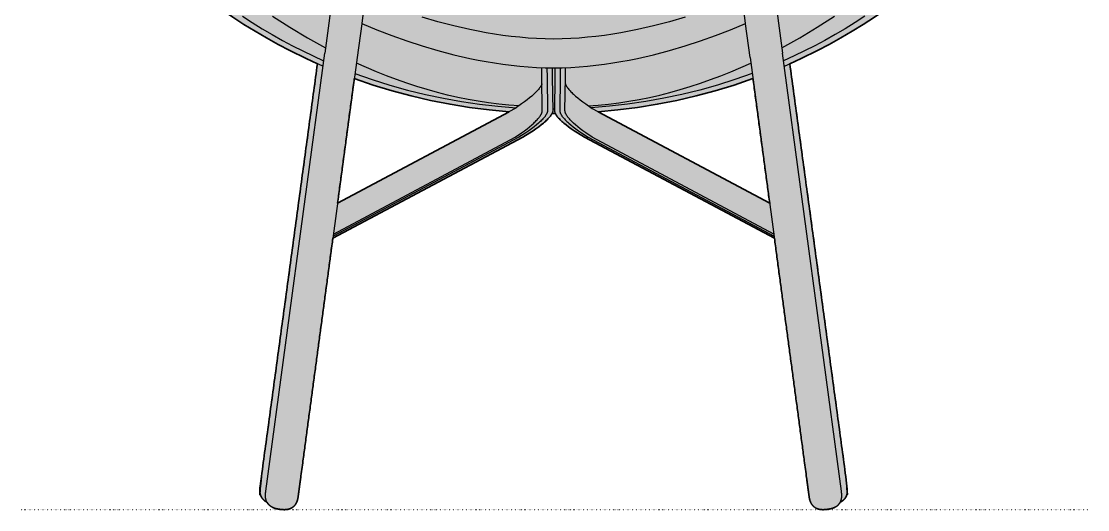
# Model space of a CAD drawing. Header units: millimetres. Extents: x 0 to 1816, y -990 to 745.
# Drawn here: x 0 to 814, y 0 to 373 of the extents above; entities that cross this region are included whole.
import ezdxf

# ---------------------------------------------------------------- set-up
doc = ezdxf.new("R2010")
doc.units = ezdxf.units.MM
doc.linetypes.add('Dots', pattern=[1, 0, -1])
doc.layers.add('Blocks', color=7, linetype='Continuous')
doc.layers.add('Blocks$Fill', color=7, linetype='Continuous', true_color=0xffffff)
for name, color, linetype, lineweight, true_color in [('Blocks$Inner', 7, 'Continuous', 25, 0x007f00), ('Blocks$Outline', 7, 'Continuous', 35, 0xff3f3f), ('Groud', 7, 'Dots', 25, 0x243775)]:
    doc.layers.add(name, color=color, linetype=linetype, lineweight=lineweight, true_color=true_color)

# ---------------------------------------------------------------- blocks, each defined once
blk = doc.blocks.new('Dapper Lounge Chair Front')
at = {"layer": 'Blocks$Fill'}
h = blk.add_hatch(color=256, dxfattribs=at)
h.paths.add_polyline_path([(571.51, 716.24), (627.48, 727.02), (655.19, 733.63), (694.22, 743.14), (697.7, 743.81), (701.18, 744.4), (702.92, 744.65), (704.65, 744.87), (706.39, 745.05), (708.12, 745.2), (709.84, 745.3), (711.56, 745.36), (713.26, 745.39), (714.96, 745.38), (716.65, 745.32), (718.35, 745.21), (720.03, 745.05), (720.88, 744.95), (721.72, 744.84), (722.55, 744.7), (723.39, 744.56), (724.22, 744.39), (725.04, 744.21), (726.28, 743.89), (726.89, 743.72), (727.5, 743.54), (728.11, 743.34), (728.71, 743.14), (729.31, 742.92), (729.91, 742.69), (730.71, 742.36), (731.5, 742), (732.28, 741.63), (733.05, 741.23), (733.8, 740.81), (734.54, 740.37), (735.28, 739.9), (736, 739.4), (736.71, 738.89), (737.4, 738.36), (738.08, 737.79), (738.74, 737.21), (739.39, 736.61), (740.01, 735.99), (740.63, 735.35), (741.22, 734.69), (741.8, 734.01), (742.36, 733.32), (742.9, 732.61), (743.43, 731.89), (743.94, 731.15), (744.43, 730.4), (744.91, 729.63), (745.37, 728.85), (745.82, 728.05), (746.25, 727.25), (746.67, 726.44), (747.07, 725.61), (747.46, 724.78), (747.83, 723.93), (748.54, 722.21), (749.2, 720.46), (749.8, 718.68), (750.37, 716.87), (750.89, 715.04), (751.37, 713.18), (751.81, 711.3), (752.22, 709.4), (752.59, 707.48), (752.92, 705.54), (753.49, 701.62), (754.38, 692.19), (754.97, 682.74), (755.28, 673.28), (755.42, 540.93), (755.05, 515.96), (754.85, 512.61), (754.85, 512.16), (754.85, 511.69), (754.81, 510.68), (754.74, 509.59), (754.63, 508.41), (754.49, 507.16), (754.31, 505.83), (753.83, 502.97), (753.22, 499.84), (752.47, 496.47), (751.57, 492.89), (750.54, 489.12), (749.37, 485.18), (748.06, 481.1), (746.62, 476.9), (745.05, 472.6), (743.34, 468.24), (741.5, 463.82), (739.53, 459.39), (737.44, 454.95), (735.53, 451.93), (733.55, 448.97), (731.5, 446.08), (729.38, 443.25), (726.73, 439.89), (724, 436.63), (721.21, 433.46), (718.35, 430.36), (715.44, 427.35), (712.48, 424.4), (706.43, 418.66), (691.3, 405.6), (683.54, 399.3), (675.65, 393.15), (667.63, 387.17), (659.48, 381.36), (651.19, 375.71), (642.77, 370.25), (634.22, 364.96), (625.54, 359.86), (616.73, 354.96), (607.79, 350.25), (595.23, 344.08), (586.66, 340.21), (630.39, 17.78), (630.47, 17.16), (630.55, 16.53), (630.61, 15.9), (630.66, 15.27), (630.67, 14.96), (630.68, 14.64), (630.68, 14.33), (630.67, 14.01), (630.66, 13.7), (630.63, 13.38), (630.6, 13.07), (630.56, 12.75), (630.51, 12.44), (630.46, 12.13), (630.39, 11.82), (630.31, 11.52), (630.22, 11.22), (630.13, 10.92), (630.02, 10.62), (629.9, 10.33), (629.77, 10.04), (629.64, 9.75), (629.49, 9.47), (629.34, 9.2), (629.25, 9.06), (629.17, 8.93), (629.08, 8.8), (629, 8.67), (628.81, 8.41), (628.62, 8.16), (628.52, 8.04), (628.42, 7.92), (628.32, 7.8), (628.21, 7.68), (627.99, 7.45), (627.77, 7.23), (627.65, 7.12), (627.54, 7.02), (627.42, 6.92), (627.3, 6.81), (627.05, 6.62), (626.8, 6.43), (626.54, 6.25), (626.28, 6.07), (626.01, 5.91), (625.73, 5.75), (625.45, 5.61), (625.17, 5.47), (625.02, 5.2), (624.91, 5.02), (624.79, 4.83), (624.67, 4.65), (624.54, 4.47), (624.41, 4.29), (624.27, 4.12), (624.13, 3.95), (623.99, 3.78), (623.84, 3.62), (623.69, 3.46), (623.53, 3.31), (623.37, 3.15), (623.21, 3.01), (623.04, 2.86), (622.87, 2.72), (622.7, 2.59), (622.52, 2.46), (622.34, 2.33), (622.16, 2.2), (621.98, 2.08), (621.79, 1.97), (621.6, 1.86), (621.41, 1.75), (621.21, 1.65), (621.02, 1.55), (620.82, 1.45), (620.62, 1.36), (620.42, 1.27), (620.21, 1.19), (620.01, 1.11), (619.8, 1.03), (619.6, 0.96), (619.18, 0.82), (618.76, 0.69), (618.33, 0.57), (617.91, 0.47), (617.04, 0.28), (616.18, 0.13), (615.31, 0), (614.43, -0.1), (613.56, -0.18), (612.68, -0.23), (612.24, -0.24), (611.8, -0.24), (611.36, -0.23), (610.92, -0.21), (610.7, -0.19), (610.48, -0.17), (610.26, -0.15), (610.04, -0.12), (609.82, -0.09), (609.61, -0.05), (609.39, -0.01), (609.17, 0.03), (608.96, 0.08), (608.75, 0.13), (608.53, 0.19), (608.32, 0.25), (608.11, 0.32), (607.91, 0.39), (607.7, 0.46), (607.49, 0.55), (607.29, 0.63), (607.09, 0.72), (606.89, 0.82), (606.7, 0.91), (606.5, 1.02), (606.31, 1.13), (606.12, 1.24), (605.94, 1.36), (605.75, 1.48), (605.57, 1.61), (605.4, 1.74), (605.22, 1.87), (605.05, 2.01), (604.89, 2.16), (604.72, 2.3), (604.56, 2.46), (604.41, 2.61), (604.25, 2.77), (604.11, 2.93), (603.96, 3.1), (603.82, 3.27), (603.69, 3.44), (603.55, 3.62), (603.43, 3.8), (603.3, 3.98), (603.18, 4.16), (603.07, 4.35), (602.96, 4.54), (602.85, 4.73), (602.75, 4.93), (602.65, 5.13), (602.56, 5.32), (602.47, 5.53), (602.38, 5.73), (602.3, 5.93), (602.22, 6.14), (602.14, 6.34), (602.07, 6.55), (602.01, 6.76), (601.95, 6.97), (601.83, 7.4), (601.73, 7.83), (601.63, 8.26), (601.55, 8.69), (601.41, 9.56), (601.29, 10.44), (574.91, 206.91), (430, 284.1), (424.53, 287.46), (422.09, 289.05), (419.83, 290.59), (417.77, 292.06), (415.88, 293.49), (414.18, 294.85), (413.39, 295.51), (412.66, 296.16), (411.96, 296.79), (411.32, 297.41), (410.72, 298.01), (410.16, 298.6), (409.65, 299.17), (409.42, 299.45), (409.19, 299.73), (408.98, 300.01), (408.77, 300.28), (408.58, 300.55), (408.4, 300.81), (408.23, 301.07), (408.07, 301.33), (407.92, 301.58), (407.79, 301.83), (407.66, 302.08), (407.56, 302.3), (406.48, 302.3), (405.16, 302.3), (404.93, 301.83), (404.79, 301.58), (404.65, 301.33), (404.49, 301.07), (404.32, 300.81), (404.14, 300.55), (403.94, 300.28), (403.74, 300.01), (403.53, 299.73), (403.3, 299.45), (403.06, 299.17), (402.55, 298.6), (402, 298.01), (401.4, 297.41), (400.75, 296.79), (400.06, 296.16), (399.32, 295.51), (398.54, 294.85), (396.84, 293.49), (394.95, 292.06), (392.88, 290.59), (390.63, 289.05), (388.19, 287.46), (382.72, 284.1), (237.81, 206.91), (211.42, 10.44), (211.3, 9.56), (211.16, 8.69), (211.08, 8.26), (210.99, 7.83), (210.89, 7.4), (210.77, 6.97), (210.71, 6.76), (210.64, 6.55), (210.57, 6.34), (210.5, 6.14), (210.42, 5.93), (210.34, 5.73), (210.25, 5.53), (210.16, 5.32), (210.07, 5.13), (209.97, 4.93), (209.87, 4.73), (209.76, 4.54), (209.65, 4.35), (209.53, 4.16), (209.41, 3.98), (209.29, 3.8), (209.16, 3.62), (209.03, 3.44), (208.89, 3.27), (208.75, 3.1), (208.61, 2.93), (208.46, 2.77), (208.31, 2.61), (208.15, 2.46), (207.99, 2.3), (207.83, 2.16), (207.66, 2.01), (207.49, 1.87), (207.32, 1.74), (207.14, 1.61), (206.96, 1.48), (206.78, 1.36), (206.59, 1.24), (206.41, 1.13), (206.21, 1.02), (206.02, 0.91), (205.82, 0.82), (205.63, 0.72), (205.43, 0.63), (205.22, 0.55), (205.02, 0.46), (204.81, 0.39), (204.6, 0.32), (204.39, 0.25), (204.18, 0.19), (203.97, 0.13), (203.76, 0.08), (203.54, 0.03), (203.33, -0.01), (203.11, -0.05), (202.89, -0.09), (202.67, -0.12), (202.46, -0.15), (202.24, -0.17), (202.02, -0.19), (201.8, -0.21), (201.36, -0.23), (200.92, -0.24), (200.48, -0.24), (200.04, -0.23), (199.16, -0.18), (198.28, -0.1), (197.41, 0), (196.54, 0.13), (195.67, 0.28), (194.81, 0.47), (194.38, 0.57), (193.96, 0.69), (193.54, 0.82), (193.12, 0.96), (192.91, 1.03), (192.71, 1.11), (192.5, 1.19), (192.3, 1.27), (192.1, 1.36), (191.9, 1.45), (191.7, 1.55), (191.5, 1.65), (191.31, 1.75), (191.12, 1.86), (190.93, 1.97), (190.74, 2.08), (190.55, 2.2), (190.37, 2.33), (190.19, 2.46), (190.02, 2.59), (189.84, 2.72), (189.67, 2.86), (189.51, 3.01), (189.34, 3.15), (189.18, 3.31), (189.03, 3.46), (188.88, 3.62), (188.73, 3.78), (188.58, 3.95), (188.44, 4.12), (188.31, 4.29), (188.18, 4.47), (188.05, 4.65), (187.93, 4.83), (187.81, 5.02), (187.69, 5.2), (187.55, 5.47), (187.26, 5.61), (186.98, 5.75), (186.71, 5.91), (186.44, 6.07), (186.18, 6.25), (185.92, 6.43), (185.67, 6.62), (185.42, 6.81), (185.3, 6.92), (185.18, 7.02), (185.06, 7.12), (184.95, 7.23), (184.72, 7.45), (184.51, 7.68), (184.4, 7.8), (184.3, 7.92), (184.19, 8.04), (184.1, 8.16), (183.9, 8.41), (183.72, 8.67), (183.63, 8.8), (183.54, 8.93), (183.46, 9.06), (183.38, 9.2), (183.22, 9.47), (183.08, 9.75), (182.94, 10.04), (182.82, 10.33), (182.7, 10.62), (182.59, 10.92), (182.49, 11.22), (182.41, 11.52), (182.33, 11.82), (182.26, 12.13), (182.2, 12.44), (182.15, 12.75), (182.11, 13.07), (182.08, 13.38), (182.06, 13.7), (182.04, 14.01), (182.04, 14.33), (182.04, 14.64), (182.04, 14.96), (182.06, 15.27), (182.1, 15.9), (182.17, 16.53), (182.24, 17.16), (182.32, 17.78), (226.06, 340.21), (204.93, 350.25), (195.98, 354.96), (187.17, 359.86), (178.49, 364.96), (169.95, 370.25), (161.53, 375.71), (153.24, 381.36), (145.08, 387.17), (137.06, 393.15), (129.17, 399.3), (121.41, 405.6), (113.78, 412.06), (106.27, 418.68), (97.28, 427.35), (94.37, 430.36), (91.51, 433.46), (88.71, 436.63), (85.99, 439.89), (83.33, 443.25), (81.22, 446.08), (79.17, 448.97), (77.19, 451.93), (75.28, 454.95), (73.18, 459.39), (71.21, 463.82), (69.38, 468.24), (67.67, 472.6), (66.1, 476.9), (64.65, 481.1), (63.35, 485.18), (62.18, 489.12), (61.14, 492.89), (60.25, 496.47), (59.49, 499.84), (58.88, 502.97), (58.41, 505.83), (58.23, 507.16), (58.08, 508.41), (57.97, 509.59), (57.9, 510.68), (57.87, 511.69), (57.86, 512.16), (57.87, 512.61), (57.67, 515.96), (57.52, 520.15), (57.09, 648.56), (57.74, 682.74), (58.34, 692.19), (59.22, 701.62), (59.79, 705.54), (60.13, 707.48), (60.5, 709.4), (60.9, 711.3), (61.35, 713.18), (61.83, 715.04), (62.35, 716.87), (62.91, 718.68), (63.52, 720.46), (64.18, 722.21), (64.89, 723.93), (65.26, 724.78), (65.65, 725.61), (66.05, 726.44), (66.46, 727.25), (66.9, 728.05), (67.34, 728.85), (67.81, 729.63), (68.28, 730.4), (68.78, 731.15), (69.29, 731.89), (69.81, 732.61), (70.36, 733.32), (70.91, 734.01), (71.49, 734.69), (72.09, 735.35), (72.7, 735.99), (73.33, 736.61), (73.97, 737.21), (74.64, 737.79), (75.32, 738.36), (76.01, 738.89), (76.71, 739.4), (77.44, 739.9), (78.17, 740.37), (78.92, 740.81), (79.67, 741.23), (80.44, 741.63), (81.22, 742), (82.01, 742.36), (82.81, 742.69), (83.4, 742.92), (84, 743.14), (84.61, 743.34), (85.21, 743.54), (85.82, 743.72), (86.44, 743.89), (87.67, 744.21), (88.5, 744.39), (89.33, 744.56), (90.16, 744.7), (91, 744.84), (91.84, 744.95), (92.68, 745.05), (94.37, 745.21), (96.06, 745.32), (97.76, 745.38), (99.46, 745.39), (101.16, 745.36), (102.88, 745.3), (104.59, 745.2), (106.33, 745.05), (108.06, 744.87), (109.8, 744.65), (111.54, 744.4), (115.02, 743.81), (118.5, 743.14), (128.99, 740.78), (185.24, 727.02), (213.13, 721.23), (241.22, 716.23), (241.26, 716.23), (241.28, 716.22), (241.31, 716.21), (241.33, 716.2), (241.36, 716.19), (241.38, 716.18), (241.41, 716.17), (241.44, 716.15), (241.47, 716.14), (241.49, 716.12), (241.52, 716.1), (241.55, 716.09), (241.57, 716.07), (241.62, 716.03), (241.89, 715.69), (263.52, 712.22), (285.22, 709.19), (305.61, 706.75), (326.06, 704.74), (346.5, 703.15), (366.96, 702), (387.16, 701.32), (406.36, 701.12), (425.56, 701.32), (445.75, 702), (466.22, 703.15), (486.66, 704.74), (507.1, 706.75), (527.5, 709.19), (549.19, 712.22), (570.82, 715.69), (571.1, 716.03), (571.12, 716.05), (571.14, 716.07), (571.17, 716.08), (571.19, 716.1), (571.22, 716.12), (571.25, 716.14), (571.28, 716.15), (571.31, 716.17), (571.34, 716.18), (571.36, 716.19), (571.38, 716.2), (571.41, 716.21), (571.43, 716.22), (571.46, 716.23), (571.49, 716.23)], flags=0)
h.paths.add_polyline_path([(558.53, 328.83), (529.71, 319.5), (515.08, 315.59), (500.33, 312.17), (485.47, 309.25), (470.51, 306.84), (455.49, 304.95), (440.4, 303.56), (571.3, 233.77)], flags=0)
h.paths.add_polyline_path([(372.31, 303.56), (342.2, 306.84), (327.25, 309.25), (312.39, 312.17), (297.63, 315.59), (283, 319.5), (268.51, 323.92), (254.18, 328.83), (241.42, 233.77)], flags=0)
at = {"layer": 'Blocks$Inner'}
for p, q in [((186.65, 13.77), (231.57, 348.24)), ((256.34, 344.91), (211.42, 10.44)), ((556.37, 344.91), (601.29, 10.44)), ((626.07, 13.77), (581.15, 348.24)), ((182.32, 17.78), (226.06, 340.21)), ((630.39, 17.78), (586.66, 340.21))]:
    blk.add_line(p, q, dxfattribs=at)
for points in [[(230.24, 338.33), (217.48, 344.08), (204.93, 350.25), (195.98, 354.96), (187.17, 359.86), (178.49, 364.96), (169.95, 370.25), (161.53, 375.71)], [(643.98, 376.42), (636.49, 371.6), (628.9, 366.93), (621.22, 362.41), (613.44, 358.06), (605.73, 353.94), (597.92, 349.99), (589.96, 346.16), (581.92, 342.5)], [(168.73, 376.42), (176.23, 371.6), (183.82, 366.93), (191.5, 362.41), (199.27, 358.06), (206.99, 353.94), (214.79, 349.99), (222.75, 346.16), (230.8, 342.5)], [(582.48, 338.33), (595.23, 344.08), (607.79, 350.25), (616.73, 354.96), (625.54, 359.86), (634.22, 364.96), (642.77, 370.25), (651.19, 375.71)], [(580.59, 352.42), (594.22, 359.97), (607.66, 367.99), (620.86, 376.45)], [(191.86, 376.45), (205.06, 367.99), (218.49, 359.97), (232.13, 352.42)], [(506.65, 375.82), (494.71, 372.27), (482.58, 369.07), (470.26, 366.24), (464.02, 364.98), (457.75, 363.82), (451.43, 362.78), (445.08, 361.85), (438.69, 361.04), (432.28, 360.36), (425.83, 359.82), (419.38, 359.42), (412.91, 359.17), (406.36, 359.07), (399.81, 359.17), (393.34, 359.42), (386.88, 359.82), (380.44, 360.36), (374.03, 361.04), (367.64, 361.85), (361.29, 362.78), (354.96, 363.82), (348.7, 364.98), (342.46, 366.24), (330.14, 369.07), (318, 372.27), (306.06, 375.82)], [(238.55, 400.2), (231.57, 348.25)], [(556.37, 344.91), (552.9, 370.77), (552.9, 370.84), (550.22, 391.73)], [(574.17, 400.2), (581.15, 348.25)], [(262.5, 391.73), (259.82, 370.84), (271.38, 366.14), (282.76, 361.79), (294.32, 357.67), (306.06, 353.82), (318, 350.27), (330.14, 347.07), (342.46, 344.24), (348.69, 342.98), (354.96, 341.82), (361.29, 340.78), (367.64, 339.85), (374.03, 339.04), (380.44, 338.36), (386.88, 337.82), (393.34, 337.42), (399.81, 337.17), (406.36, 337.07), (412.91, 337.17), (419.38, 337.42), (425.83, 337.82), (432.28, 338.36), (438.69, 339.04), (445.08, 339.85), (451.43, 340.78), (457.75, 341.82), (464.03, 342.98), (470.26, 344.24), (482.58, 347.07), (494.71, 350.27), (506.65, 353.82), (518.4, 357.67), (529.96, 361.79), (541.33, 366.14), (552.9, 370.84)], [(259.82, 370.84), (259.82, 370.77), (256.35, 344.91)], [(405.36, 337.07), (405.36, 329.8), (405.69, 304.55), (405.69, 304.45), (405.69, 304.34), (405.69, 304.24), (405.68, 304.13), (405.67, 304.02), (405.65, 303.92), (405.64, 303.81), (405.62, 303.7), (405.59, 303.59), (405.57, 303.48), (405.54, 303.37), (405.51, 303.25), (405.48, 303.14), (405.44, 303.03), (405.4, 302.91), (405.36, 302.79), (405.32, 302.68), (405.27, 302.56), (405.17, 302.32), (405.05, 302.08), (404.93, 301.83), (404.79, 301.58), (404.65, 301.33), (404.49, 301.07), (404.32, 300.81), (404.14, 300.55), (403.94, 300.28), (403.74, 300.01), (403.53, 299.73), (403.3, 299.45), (403.06, 299.17), (402.55, 298.6), (402, 298.01), (401.4, 297.41), (400.75, 296.79), (400.06, 296.16), (399.32, 295.51), (398.54, 294.85), (396.84, 293.49), (394.95, 292.06), (392.88, 290.59), (390.63, 289.05), (388.19, 287.46), (382.72, 284.1), (237.81, 206.91)], [(401.26, 337.09), (401.36, 329.8), (401.69, 304.55), (401.69, 304.45), (401.69, 304.34), (401.69, 304.24), (401.68, 304.13), (401.67, 304.02), (401.65, 303.92), (401.64, 303.81), (401.62, 303.7), (401.6, 303.59), (401.57, 303.48), (401.55, 303.37), (401.52, 303.25), (401.49, 303.14), (401.45, 303.03), (401.41, 302.91), (401.37, 302.79), (401.33, 302.68), (401.28, 302.56), (401.18, 302.32), (401.08, 302.08), (400.95, 301.83), (400.82, 301.58), (400.68, 301.33), (400.53, 301.07), (400.36, 300.81), (400.19, 300.55), (400, 300.28), (399.81, 300.01), (399.6, 299.73), (399.16, 299.17), (398.67, 298.6), (398.14, 298.01), (397.56, 297.41), (396.95, 296.79), (396.29, 296.16), (395.58, 295.51), (394.84, 294.85), (393.22, 293.49), (391.43, 292.06), (389.46, 290.59), (387.33, 289.05), (385.02, 287.46), (379.89, 284.1), (238.02, 208.49)], [(238.24, 210.07), (377.06, 284.1), (381.87, 287.47), (384.04, 289.06), (386.04, 290.59), (387.9, 292.06), (389.6, 293.49), (391.14, 294.85), (391.85, 295.51), (392.51, 296.16), (393.14, 296.79), (393.73, 297.41), (394.28, 298.01), (394.79, 298.6), (395.25, 299.17), (395.68, 299.73), (395.88, 300.01), (396.07, 300.28), (396.24, 300.55), (396.41, 300.81), (396.57, 301.07), (396.72, 301.33), (396.85, 301.58), (396.98, 301.83), (397.1, 302.08), (397.2, 302.32), (397.3, 302.56), (397.38, 302.79), (397.42, 302.91), (397.46, 303.03), (397.49, 303.14), (397.52, 303.25), (397.55, 303.37), (397.58, 303.48), (397.6, 303.59), (397.62, 303.7), (397.64, 303.81), (397.66, 303.92), (397.67, 304.02), (397.68, 304.13), (397.69, 304.24), (397.69, 304.34), (397.69, 304.45), (397.69, 304.55), (397.69, 304.56), (397.36, 329.8), (397.26, 337.13), (397.26, 337.23)], [(380.02, 308.15), (372.25, 308.67), (364.47, 309.42), (356.67, 310.38), (348.86, 311.55), (341.04, 312.93), (333.22, 314.52), (325.41, 316.3), (317.6, 318.29), (309.79, 320.46), (302.01, 322.82), (294.24, 325.37), (286.49, 328.09), (278.76, 331), (271.07, 334.07), (263.41, 337.31), (255.78, 340.72)], [(407.36, 337.07), (407.36, 329.8), (407.02, 304.55), (407.02, 304.45), (407.02, 304.34), (407.03, 304.24), (407.04, 304.13), (407.05, 304.02), (407.06, 303.92), (407.08, 303.81), (407.1, 303.7), (407.12, 303.59), (407.15, 303.48), (407.17, 303.37), (407.2, 303.25), (407.24, 303.14), (407.27, 303.03), (407.31, 302.91), (407.35, 302.79), (407.4, 302.68), (407.45, 302.56), (407.55, 302.32), (407.66, 302.08), (407.79, 301.83), (407.92, 301.58), (408.07, 301.33), (408.23, 301.07), (408.4, 300.81), (408.58, 300.55), (408.77, 300.28), (408.98, 300.01), (409.19, 299.73), (409.42, 299.45), (409.65, 299.17), (410.16, 298.6), (410.72, 298.01), (411.32, 297.41), (411.96, 296.79), (412.66, 296.16), (413.39, 295.51), (414.18, 294.85), (415.88, 293.49), (417.77, 292.06), (419.83, 290.59), (422.09, 289.05), (424.53, 287.46), (430, 284.1), (574.91, 206.91)], [(411.46, 337.09), (411.36, 329.8), (411.02, 304.55), (411.02, 304.45), (411.02, 304.34), (411.03, 304.24), (411.04, 304.13), (411.05, 304.02), (411.06, 303.92), (411.08, 303.81), (411.1, 303.7), (411.12, 303.59), (411.14, 303.48), (411.17, 303.37), (411.2, 303.25), (411.23, 303.14), (411.27, 303.03), (411.3, 302.91), (411.34, 302.79), (411.39, 302.68), (411.43, 302.56), (411.53, 302.32), (411.64, 302.08), (411.76, 301.83), (411.89, 301.58), (412.04, 301.33), (412.19, 301.07), (412.35, 300.81), (412.53, 300.55), (412.71, 300.28), (412.91, 300.01), (413.11, 299.73), (413.56, 299.17), (414.05, 298.6), (414.58, 298.01), (415.15, 297.41), (415.77, 296.79), (416.43, 296.16), (417.13, 295.51), (417.88, 294.85), (419.5, 293.49), (421.29, 292.06), (423.25, 290.59), (425.39, 289.05), (427.7, 287.46), (432.83, 284.1), (574.69, 208.49)], [(574.48, 210.07), (435.65, 284.1), (430.84, 287.47), (428.68, 289.06), (426.67, 290.59), (424.81, 292.06), (423.12, 293.49), (421.58, 294.85), (420.87, 295.51), (420.2, 296.16), (419.57, 296.79), (418.99, 297.41), (418.44, 298.01), (417.93, 298.6), (417.46, 299.17), (417.04, 299.73), (416.84, 300.01), (416.65, 300.28), (416.47, 300.55), (416.3, 300.81), (416.15, 301.07), (416, 301.33), (415.86, 301.58), (415.74, 301.83), (415.62, 302.08), (415.51, 302.32), (415.42, 302.56), (415.33, 302.79), (415.29, 302.91), (415.26, 303.03), (415.22, 303.14), (415.19, 303.25), (415.16, 303.37), (415.14, 303.48), (415.12, 303.59), (415.09, 303.7), (415.08, 303.81), (415.06, 303.92), (415.05, 304.02), (415.04, 304.13), (415.03, 304.24), (415.02, 304.34), (415.02, 304.45), (415.02, 304.55), (415.02, 304.56), (415.36, 329.8), (415.46, 337.13), (415.46, 337.23)], [(432.7, 308.15), (440.47, 308.67), (448.25, 309.42), (456.05, 310.38), (463.86, 311.55), (471.67, 312.93), (479.49, 314.52), (487.31, 316.3), (495.12, 318.29), (502.92, 320.46), (510.71, 322.82), (518.48, 325.37), (526.23, 328.09), (533.95, 331), (541.65, 334.07), (549.31, 337.31), (556.93, 340.72)], [(372.31, 303.56), (357.23, 304.95), (342.2, 306.84), (327.25, 309.25), (312.39, 312.17), (297.63, 315.59), (283, 319.5), (268.51, 323.92), (254.18, 328.83)], [(254.71, 332.77), (267.95, 328.11), (281.32, 323.88), (294.83, 320.08), (308.45, 316.72), (322.17, 313.8), (335.98, 311.33), (349.86, 309.3), (363.8, 307.72), (377.78, 306.59)], [(558, 332.77), (544.77, 328.11), (531.39, 323.88), (517.89, 320.08), (504.27, 316.72), (490.55, 313.8), (476.74, 311.33), (462.86, 309.3), (448.92, 307.72), (434.94, 306.59)], [(440.4, 303.56), (455.49, 304.95), (470.51, 306.84), (485.47, 309.25), (500.33, 312.17), (515.08, 315.59), (529.71, 319.5), (544.2, 323.92), (558.53, 328.83)], [(397.42, 324.91), (397.38, 324.79), (397.34, 324.67), (397.24, 324.41), (397.13, 324.16), (397.01, 323.9), (396.88, 323.63), (396.73, 323.36), (396.58, 323.09), (396.41, 322.81), (396.24, 322.55), (396.07, 322.28), (395.88, 322.01), (395.68, 321.73), (395.25, 321.17), (394.79, 320.6), (394.28, 320.01), (393.73, 319.41), (393.14, 318.79), (392.51, 318.16), (391.85, 317.51), (391.14, 316.85), (389.6, 315.49), (387.9, 314.06), (386.04, 312.59), (384.04, 311.06), (381.87, 309.47), (377.06, 306.1), (241.42, 233.77)], [(415.29, 324.91), (415.33, 324.79), (415.38, 324.67), (415.48, 324.41), (415.59, 324.16), (415.71, 323.9), (415.84, 323.63), (415.98, 323.36), (416.14, 323.09), (416.3, 322.81), (416.47, 322.55), (416.65, 322.28), (416.84, 322.01), (417.04, 321.73), (417.46, 321.17), (417.93, 320.6), (418.44, 320.01), (418.99, 319.41), (419.57, 318.79), (420.2, 318.16), (420.87, 317.51), (421.58, 316.85), (423.12, 315.49), (424.81, 314.06), (426.67, 312.59), (428.68, 311.06), (430.84, 309.47), (435.65, 306.1), (571.3, 233.77)], [(407.56, 302.3), (406.48, 302.3), (405.16, 302.3)], [(405.69, 305.68), (406.38, 305.68), (407.02, 305.68)]]:
    blk.add_lwpolyline(points, dxfattribs=at)
for points in [[(187.55, 5.47), (187.26, 5.6), (186.71, 5.91), (186.17, 6.24), (185.66, 6.61), (185.18, 7.01), (184.72, 7.45), (184.29, 7.91), (183.9, 8.41), (183.54, 8.93), (183.22, 9.47), (182.94, 10.04), (182.69, 10.62), (182.49, 11.21), (182.32, 11.82), (182.2, 12.44), (182.11, 13.07), (182.05, 13.7), (182.03, 14.33), (182.04, 14.96), (182.08, 15.59), (182.13, 16.22), (182.2, 16.84), (182.28, 17.47), (182.32, 17.78)], [(625.17, 5.47), (625.46, 5.6), (626.01, 5.91), (626.54, 6.24), (627.05, 6.61), (627.54, 7.01), (628, 7.45), (628.42, 7.91), (628.82, 8.41), (629.18, 8.93), (629.5, 9.47), (629.78, 10.04), (630.02, 10.62), (630.23, 11.21), (630.39, 11.82), (630.52, 12.44), (630.61, 13.07), (630.66, 13.7), (630.68, 14.33), (630.68, 14.96), (630.64, 15.59), (630.58, 16.22), (630.51, 16.84), (630.43, 17.47), (630.39, 17.78)], [(211.42, 10.44), (211.31, 9.56), (211.01, 7.82), (210.53, 6.13), (209.79, 4.52), (208.79, 3.07), (207.52, 1.84), (206.04, 0.88), (204.4, 0.21), (202.68, -0.15), (200.92, -0.27), (199.16, -0.19), (197.41, -0.01), (195.67, 0.27), (193.95, 0.67), (192.29, 1.24), (190.72, 2.05), (189.32, 3.12), (188.14, 4.44), (187.25, 5.96), (186.66, 7.63), (186.37, 9.37), (186.35, 11.13), (186.52, 12.89), (186.64, 13.76)], [(601.29, 10.44), (601.41, 9.56), (601.7, 7.82), (602.19, 6.13), (602.92, 4.52), (603.93, 3.07), (605.2, 1.84), (606.68, 0.88), (608.31, 0.21), (610.04, -0.15), (611.8, -0.27), (613.56, -0.19), (615.31, -0.01), (617.05, 0.27), (618.76, 0.67), (620.43, 1.24), (622, 2.05), (623.4, 3.12), (624.57, 4.44), (625.47, 5.96), (626.06, 7.63), (626.35, 9.37), (626.36, 11.13), (626.19, 12.89), (626.07, 13.76)]]:
    blk.add_open_spline(points, degree=2, dxfattribs=at)
at = {"layer": 'Blocks$Outline'}
for points in [[(226.06, 340.21), (217.48, 344.08), (204.93, 350.25), (195.98, 354.96), (187.17, 359.86), (178.49, 364.96), (169.95, 370.25), (161.53, 375.71), (153.24, 381.36), (145.08, 387.17), (137.06, 393.15), (129.17, 399.3), (121.41, 405.6), (113.78, 412.06), (106.27, 418.68)], [(706.43, 418.66), (698.93, 412.06), (691.3, 405.6), (683.54, 399.3), (675.65, 393.15), (667.63, 387.17), (659.48, 381.36), (651.19, 375.71), (642.77, 370.25), (634.22, 364.96), (625.54, 359.86), (616.73, 354.96), (607.79, 350.25), (595.23, 344.08), (586.66, 340.21)], [(372.31, 303.56), (357.23, 304.95), (342.2, 306.84), (327.25, 309.25), (312.39, 312.17), (297.63, 315.59), (283, 319.5), (268.51, 323.92), (254.18, 328.83)], [(558.53, 328.83), (544.2, 323.92), (529.71, 319.5), (515.08, 315.59), (500.33, 312.17), (485.47, 309.25), (470.51, 306.84), (455.49, 304.95), (440.4, 303.56)], [(405.16, 302.3), (405.05, 302.08), (404.93, 301.83), (404.79, 301.58), (404.65, 301.33), (404.49, 301.07), (404.32, 300.81), (404.14, 300.55), (403.94, 300.28), (403.74, 300.01), (403.53, 299.73), (403.3, 299.45), (403.06, 299.17), (402.55, 298.6), (402, 298.01), (401.4, 297.41), (400.75, 296.79), (400.06, 296.16), (399.32, 295.51), (398.54, 294.85), (396.84, 293.49), (394.95, 292.06), (392.88, 290.59), (390.63, 289.05), (388.19, 287.46), (382.72, 284.1), (237.81, 206.91)], [(241.42, 233.77), (372.31, 303.56)], [(406.48, 302.3), (405.16, 302.3)], [(407.56, 302.3), (406.48, 302.3)], [(574.91, 206.91), (430, 284.1), (424.53, 287.46), (422.09, 289.05), (419.83, 290.59), (417.77, 292.06), (415.88, 293.49), (414.18, 294.85), (413.39, 295.51), (412.66, 296.16), (411.96, 296.79), (411.32, 297.41), (410.72, 298.01), (410.16, 298.6), (409.65, 299.17), (409.42, 299.45), (409.19, 299.73), (408.98, 300.01), (408.77, 300.28), (408.58, 300.55), (408.4, 300.81), (408.23, 301.07), (408.07, 301.33), (407.92, 301.58), (407.79, 301.83), (407.66, 302.08), (407.56, 302.3)], [(440.4, 303.56), (571.3, 233.77)]]:
    blk.add_lwpolyline(points, dxfattribs=at)
for points, knots in [([(187.55, 5.47), (187.26, 5.6), (186.71, 5.91), (186.17, 6.24), (185.66, 6.61), (185.18, 7.01), (184.72, 7.45), (184.29, 7.91), (183.9, 8.41), (183.54, 8.93), (183.22, 9.47), (182.94, 10.04), (182.69, 10.62), (182.49, 11.21), (182.32, 11.82), (182.2, 12.44), (182.11, 13.07), (182.05, 13.7), (182.03, 14.33), (182.04, 14.96), (182.08, 15.59), (182.13, 16.22), (182.2, 16.84), (182.28, 17.47), (182.32, 17.78), (204.19, 179), (226.06, 340.21)], [0, 0, 0, 1, 2, 3, 4, 5, 6, 7, 8, 9, 10, 11, 12, 13, 14, 15, 16, 17, 18, 19, 20, 21, 22, 23, 23, 348.381088, 348.381088, 348.381088]), ([(586.66, 340.21), (608.53, 179), (630.39, 17.78), (630.43, 17.47), (630.51, 16.84), (630.58, 16.22), (630.64, 15.59), (630.68, 14.96), (630.68, 14.33), (630.66, 13.7), (630.61, 13.07), (630.52, 12.44), (630.39, 11.82), (630.23, 11.21), (630.02, 10.62), (629.78, 10.04), (629.5, 9.47), (629.18, 8.93), (628.82, 8.41), (628.42, 7.91), (628, 7.45), (627.54, 7.01), (627.05, 6.61), (626.54, 6.24), (626.01, 5.91), (625.46, 5.6), (625.17, 5.47)], [-348.381088, -348.381088, -348.381088, -23, -23, -22, -21, -20, -19, -18, -17, -16, -15, -14, -13, -12, -11, -10, -9, -8, -7, -6, -5, -4, -3, -2, -1, 0, 0, 0]), ([(237.81, 206.91), (224.62, 108.67), (211.42, 10.44), (211.31, 9.56), (211.01, 7.82), (210.53, 6.13), (209.79, 4.52), (208.79, 3.07), (207.52, 1.84), (206.04, 0.88), (204.4, 0.21), (202.68, -0.15), (200.92, -0.27), (199.16, -0.19), (197.41, -0.01), (195.67, 0.27), (193.95, 0.67), (192.29, 1.24), (190.72, 2.05), (189.32, 3.12), (188.14, 4.44), (187.62, 5.33), (187.55, 5.47)], [139.240686, 139.240686, 139.240686, 337.474924, 337.474924, 338.474924, 339.474924, 340.474924, 341.474924, 342.474924, 343.474924, 344.474924, 345.474924, 346.474924, 347.474924, 348.474924, 349.474924, 350.474924, 351.474924, 352.474924, 353.474924, 354.474924, 355.474924, 355.645415, 355.645415, 355.645415]), ([(625.17, 5.47), (625.1, 5.33), (624.57, 4.44), (623.4, 3.12), (622, 2.05), (620.43, 1.24), (618.76, 0.67), (617.05, 0.27), (615.31, -0.01), (613.56, -0.19), (611.8, -0.27), (610.04, -0.15), (608.31, 0.21), (606.68, 0.88), (605.2, 1.84), (603.93, 3.07), (602.92, 4.52), (602.19, 6.13), (601.7, 7.82), (601.41, 9.56), (601.29, 10.44), (588.1, 108.67), (574.91, 206.91)], [-355.645415, -355.645415, -355.645415, -355.474924, -354.474924, -353.474924, -352.474924, -351.474924, -350.474924, -349.474924, -348.474924, -347.474924, -346.474924, -345.474924, -344.474924, -343.474924, -342.474924, -341.474924, -340.474924, -339.474924, -338.474924, -337.474924, -337.474924, -139.240686, -139.240686, -139.240686])]:
    blk.add_open_spline(points, degree=2, knots=knots, dxfattribs=at)
for points in [[(254.18, 328.83), (247.8, 281.3), (241.42, 233.77)], [(571.3, 233.77), (564.91, 281.3), (558.53, 328.83)]]:
    blk.add_open_spline(points, degree=2, dxfattribs=at)

msp = doc.modelspace()

# ---------------------------------------------------------------- linework, layer by layer
at = {"layer": 'Groud'}
msp.add_lwpolyline([(0, 0), (814.04, 0)], dxfattribs=at)

# ---------------------------------------------------------------- block references
at = {"layer": 'Blocks'}
msp.add_blockref('Dapper Lounge Chair Front', (0, 0), dxfattribs=at)

doc.saveas('drawing.dxf')
